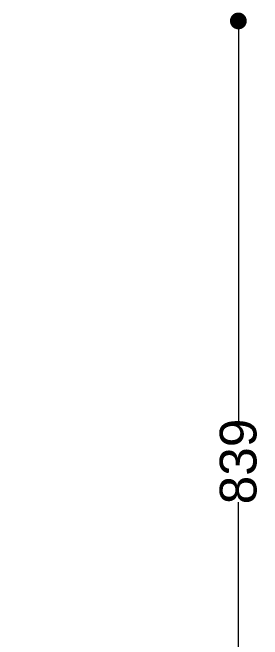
# Model space of a CAD drawing. Header units: millimetres. Extents: x 10222 to 14334, y 16216 to 21206.
# Drawn here: x 13409 to 13647, y 18390 to 18987 of the extents above; entities that cross this region are included whole.
import ezdxf

# ---------------------------------------------------------------- set-up
doc = ezdxf.new("R2010")
doc.units = ezdxf.units.MM
doc.header["$LTSCALE"] = 3
doc.styles.get("Standard").update_dxf_attribs({"font": 'arial.ttf'})
doc.dimstyles.new('MATEUSZ', dxfattribs={"dimtxt": 35, "dimasz": 16, "dimexe": 0.18, "dimexo": 0.0625, "dimgap": 0.09, "dimtad": 0, "dimdec": 0, "dimdsep": 46, "dimtxsty": 'Standard', "dimblk": 'DOT', "dimcen": 0.09, "dimse1": 1, "dimse2": 1, "dimadec": 0, "dimazin": 0, "dimtfac": 1, "dimtdec": 0, "dimtofl": 0, "dimtmove": 0, "dimatfit": 3, "dimfxl": 1, "dimtolj": 1, "dimtzin": 0, "dimlwd": 9, "dimlwe": 9, "dimarcsym": 0})

# ---------------------------------------------------------------- blocks, each defined once
blk = doc.blocks.new('_Dot')
at = {"color": 0, "linetype": 'ByBlock', "lineweight": -2}
blk.add_line((-0.5, 0), (-1, 0), dxfattribs=at)
at = {"color": 0, "linetype": 'ByBlock', "const_width": 0.5}
blk.add_lwpolyline([(-0.25, 0, 1), (0.25, 0, 1)], format="xyb", close=True, dxfattribs=at)
blk = doc.blocks.new('*D30')
at = {"color": 0, "lineweight": 9, "transparency": 16777216}
for p, q in [((13624.53, 18962.89), (13624.53, 18598.26)), ((13624.53, 18156), (13624.53, 18520.63))]:
    blk.add_line(p, q, dxfattribs=at)
at = {"layer": 'Defpoints', "color": 0, "transparency": 16777216}
for p in [(13394.58, 18978.89), (13624.53, 18978.89), (12971.23, 18140)]:
    blk.add_point(p, dxfattribs=at)
at = {"color": 0, "lineweight": 9, "transparency": 16777216, "xscale": 16, "yscale": 16, "zscale": 16}
for p, rotation in [((13624.53, 18978.89), 90), ((13624.53, 18140), 270)]:
    blk.add_blockref('_Dot', p, dxfattribs=dict(at, rotation=rotation))
at = {"color": 0, "transparency": 16777216, "insert": (13624.53, 18559.44), "char_height": 35, "attachment_point": 5, "rotation": 90}
blk.add_mtext('\\A1;839', dxfattribs=at)

msp = doc.modelspace()

# ---------------------------------------------------------------- dimensions: what is measured, and where the dimension line sits
dim = msp.add_linear_dim(base=(13624.53, 18978.89), p1=(12971.23, 18140), p2=(13394.58, 18978.89), angle=90, dimstyle='MATEUSZ')
dim.commit()
dim.dimension.update_dxf_attribs({"geometry": '*D30', "text_midpoint": (13624.53, 18559.44)})

doc.saveas('drawing.dxf')
